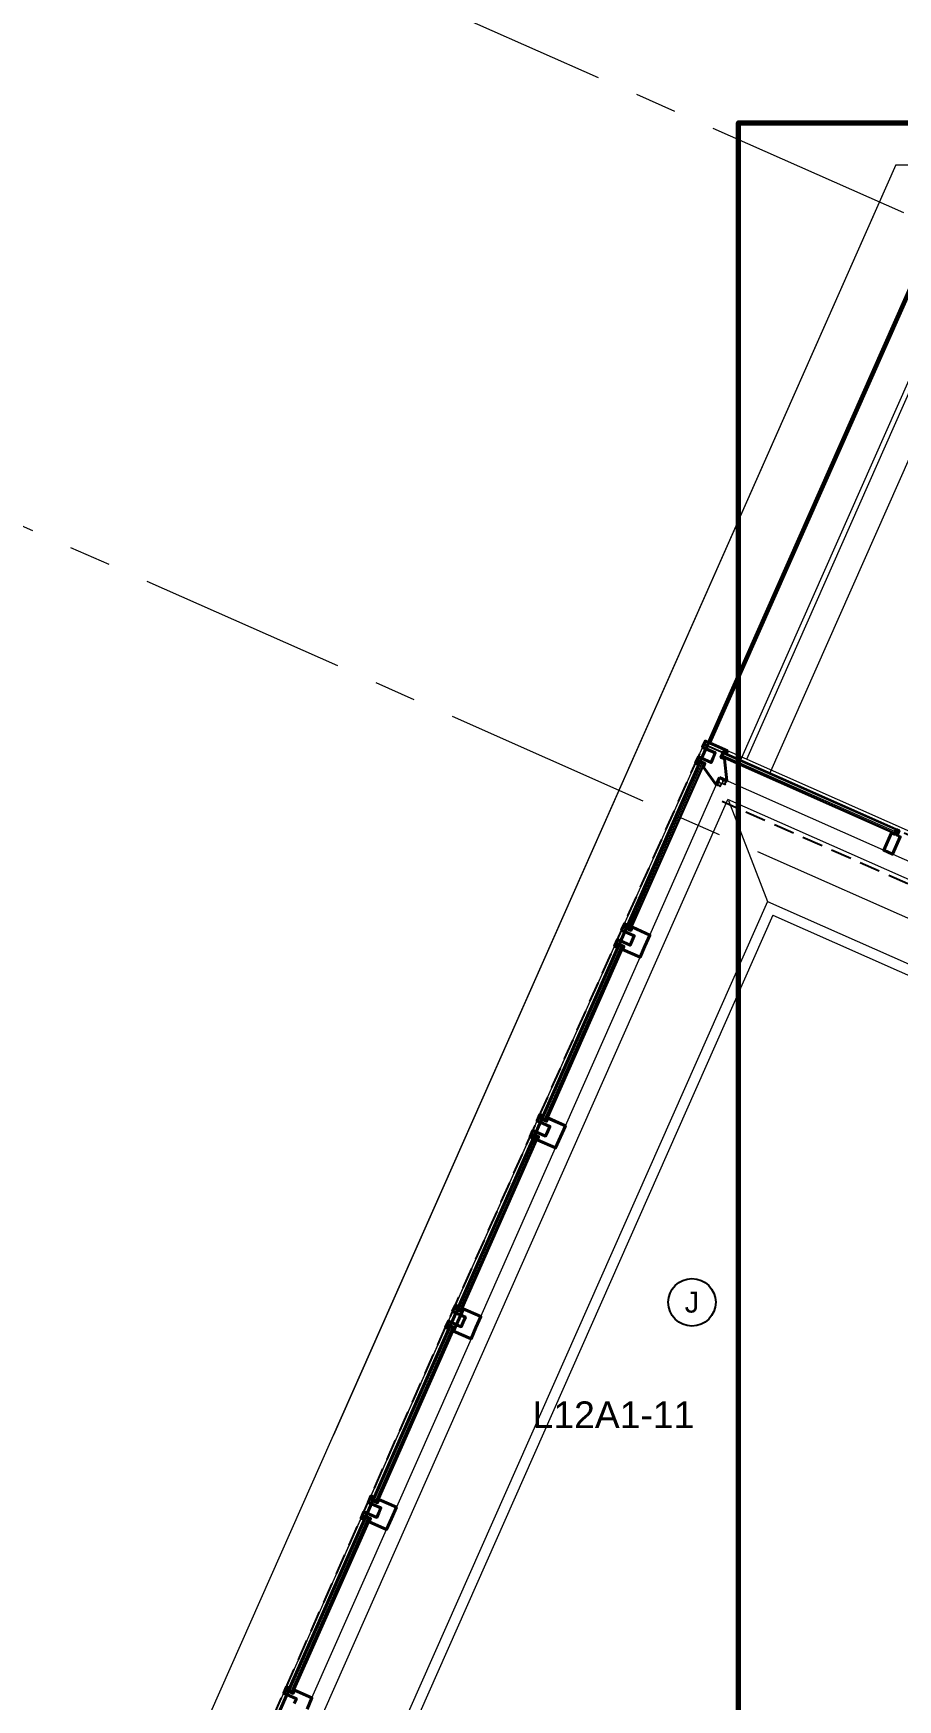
# Model space of a CAD drawing. Header units: inches. Extents: x -26575 to 27, y -11337 to 2257.
# Drawn here: x -24281.8 to -24033.3, y 1118.6 to 1597.9 of the extents above; entities that cross this region are included whole.
import ezdxf
from ezdxf.enums import TextEntityAlignment as Align

# ---------------------------------------------------------------- set-up
doc = ezdxf.new("R2010")
doc.units = ezdxf.units.IN
doc.header["$LTSCALE"] = 48
doc.header["$MEASUREMENT"] = 0
for name, pattern in [('A106$0$CENTER', [2, 1.25, -0.25, 0.25, -0.25]), ('A112$0$CENTER', [2, 1.25, -0.25, 0.25, -0.25]), ('NB - 12th floor_plan$0$HIDDEN2', [0.1875, 0.125, -0.0625])]:
    doc.linetypes.add(name, pattern=pattern)
for name, color, linetype in [('A106$0$A-CLNG-RAIL', 8, 'Continuous'), ('A106$0$A-FLOR-AWNG', 8, 'Continuous'), ('A106$0$A-FLOR-SLAB', 8, 'Continuous'), ('A106$0$A-GLAZ', 8, 'Continuous'), ('A106$0$A-GLAZ-CRNA', 8, 'Continuous'), ('A106$0$A-GLAZ-FULL', 8, 'Continuous'), ('A106$0$A-GRID-GRDP0-15', 8, 'Continuous'), ('A106$0$A-SLAB-PLENUM', 8, 'Continuous'), ('A106$0$A-TERR-BELOW', 8, 'Continuous'), ('A106$0$C-PROP', 8, 'Continuous'), ('A112$0$A-CLNG-RAIL', 8, 'Continuous'), ('A112$0$A-FLOR-AWNG', 8, 'Continuous'), ('A112$0$A-FLOR-SLAB', 8, 'Continuous'), ('A112$0$A-GLAZ', 8, 'Continuous'), ('A112$0$A-GLAZ-CRNA', 8, 'Continuous'), ('A112$0$A-GLAZ-FULL', 8, 'Continuous'), ('A112$0$A-GRID-GRDP0-15', 8, 'Continuous'), ('A112$0$C-PROP', 8, 'Continuous'), ('A612$0$A-CLNG-RAIL', 8, 'Continuous'), ('A612$0$A-CLNG-SFFT', 8, 'Continuous'), ('E-FIRE', 234, 'Continuous'), ('E-Powr-Devc @ 96', 233, 'Continuous'), ('E-TEXT', 6, 'Continuous'), ('NB - 12th floor_plan$0$STFIN1', 1, 'NB - 12th floor_plan$0$HIDDEN2'), ('NB - 12th floor_plan$0$STSLABNOTCH', 1, 'NB - 12th floor_plan$0$HIDDEN2'), ('XREF', 7, 'Continuous')]:
    doc.layers.add(name, color=color, linetype=linetype)
doc.layers.add('E-Fire-Covr', color=240, linetype='Continuous', lineweight=70, plot=False)
doc.styles.add('M08', font='arial.ttf', dxfattribs={"height": 7.68})
doc.styles.add('MAMEP ANNO', font='arial.ttf', dxfattribs={"height": 0.078125})

# ---------------------------------------------------------------- blocks, each defined once
blk = doc.blocks.new('A106$0$CW10_3')
at = {"layer": 'A106$0$A-GLAZ', "linetype": 'Continuous', "lineweight": 40}
for p, q in [((41.07, 110.04), (19, 60.21)), ((42.21, 109.54), (20.15, 59.7)), ((42.21, 109.54), (41.07, 110.04)), ((20.15, 59.7), (19, 60.21)), ((-5.29, 5.35), (16.78, 55.18)), ((-4.14, 4.84), (17.92, 54.68)), ((17.92, 54.68), (16.78, 55.18)), ((-4.14, 4.84), (-5.29, 5.35))]:
    blk.add_line(p, q, dxfattribs=at)
at = {"layer": 'A106$0$A-GLAZ', "linetype": 'Continuous', "lineweight": 0}
for p, q in [((41.3, 109.94), (19.23, 60.11)), ((41.76, 109.74), (19.69, 59.91)), ((47.17, 106.52), (25.71, 58.06)), ((-5.06, 5.25), (17.01, 55.08)), ((-4.6, 5.05), (17.46, 54.88)), ((1.42, 3.2), (22.87, 51.66))]:
    blk.add_line(p, q, dxfattribs=at)
at = {"layer": 'A106$0$A-GLAZ', "linetype": 'Continuous', "lineweight": 40, "flags": 128}
for points in [[(44.93, 111.34), (44.32, 109.97), (40.66, 111.59), (39.85, 109.76), (40.54, 109.46), (40.94, 110.37), (42.54, 109.67), (42.14, 108.75), (47.17, 106.52), (48.58, 109.73)], [(20.63, 56.48), (21.24, 57.85), (17.58, 59.47), (18.39, 61.3), (19.08, 61), (18.67, 60.08), (20.27, 59.38), (20.68, 60.29), (25.71, 58.06), (24.29, 54.86)], [(20.63, 56.48), (20.03, 55.11), (16.37, 56.73), (15.56, 54.9), (16.25, 54.6), (16.65, 55.51), (18.25, 54.8), (17.85, 53.89), (22.87, 51.66), (24.29, 54.86)], [(-3.66, 1.62), (-3.05, 2.99), (-6.71, 4.61), (-5.9, 6.44), (-5.21, 6.14), (-5.62, 5.22), (-4.02, 4.51), (-3.61, 5.43), (1.42, 3.2), (0, 0)]]:
    blk.add_lwpolyline(points, dxfattribs=at)
blk = doc.blocks.new('*U560')
at = {"layer": 'A106$0$A-GLAZ', "linetype": 'Continuous', "lineweight": 40}
for p, q in [((-13.78, -23.7), (8.29, 26.13)), ((-12.63, -24.21), (9.43, 25.63)), ((9.43, 25.63), (8.29, 26.13)), ((-12.63, -24.21), (-13.78, -23.7))]:
    blk.add_line(p, q, dxfattribs=at)
at = {"layer": 'A106$0$A-GLAZ', "linetype": 'Continuous', "lineweight": 0}
for p, q in [((-13.55, -23.8), (8.52, 26.03)), ((-13.09, -24.01), (8.98, 25.83)), ((-7.07, -25.85), (14.39, 22.61))]:
    blk.add_line(p, q, dxfattribs=at)
at = {"layer": 'A106$0$A-GLAZ', "linetype": 'Continuous', "lineweight": 40, "flags": 128}
for points in [[(12.15, 27.43), (11.54, 26.06), (7.88, 27.68), (7.07, 25.85), (7.76, 25.55), (8.16, 26.46), (9.76, 25.75), (9.36, 24.84), (14.39, 22.61), (15.8, 25.81)], [(-12.15, -27.43), (-11.54, -26.06), (-15.2, -24.44), (-14.39, -22.61), (-13.7, -22.91), (-14.11, -23.83), (-12.51, -24.54), (-12.1, -23.62), (-7.07, -25.85), (-8.49, -29.05)]]:
    blk.add_lwpolyline(points, dxfattribs=at)
blk = doc.blocks.new('*U583')
at = {"layer": 'A106$0$A-CLNG-RAIL', "linetype": 'Continuous', "lineweight": 13}
for p, q in [((-0.56, -0.4), (-0.22, 0.35)), ((-0.5, 0.48), (-0.35, 0.81)), ((-0.42, 0.44), (-0.5, 0.48)), ((-0.18, 0.33), (-0.49, -0.38)), ((-0.39, 0.6), (-0.43, 0.51)), ((-0.43, 0.51), (0.29, 0.19)), ((-0.32, 0.36), (-0.42, 0.44)), ((-0.36, 0.58), (-0.39, 0.6)), ((-0.34, 0.71), (-0.36, 0.58)), ((-0.35, 0.81), (-0.31, 0.79)), ((-0.31, 0.79), (-0.34, 0.71)), ((-0.31, 0.39), (-0.32, 0.36)), ((-0.22, 0.35), (-0.31, 0.39)), ((0.43, 0.06), (-0.18, 0.33)), ((0.29, 0.29), (0.38, 0.39)), ((0.33, 0.28), (0.29, 0.29)), ((0.29, 0.19), (0.33, 0.28)), ((0.45, 0.45), (0.36, 0.25)), ((0.36, 0.25), (0.7, 0.1)), ((0.38, 0.39), (0.41, 0.47)), ((0.41, 0.17), (0.39, 0.13)), ((0.39, 0.13), (0.44, 0.1)), ((0.41, 0.47), (0.45, 0.45)), ((0.68, 0.05), (0.41, 0.17)), ((0.44, 0.1), (0.43, 0.06)), ((0.59, -0.01), (0.61, 0.03)), ((0.61, 0.03), (0.66, 0)), ((0.66, 0), (0.68, 0.05)), ((0.83, 0.28), (0.69, -0.05)), ((0.7, 0.1), (0.79, 0.3)), ((0.79, 0.3), (0.83, 0.28)), ((0.35, -0.81), (-0.56, -0.4)), ((-0.49, -0.38), (0.02, -0.6)), ((0.02, -0.6), (0.05, -0.52)), ((0.05, -0.52), (0.15, -0.56)), ((0.08, -0.58), (0.06, -0.62)), ((0.06, -0.62), (0.33, -0.74)), ((0.13, -0.6), (0.08, -0.58)), ((0.15, -0.56), (0.13, -0.6)), ((0.3, -0.67), (0.31, -0.64)), ((0.35, -0.7), (0.3, -0.67)), ((0.31, -0.64), (0.41, -0.68)), ((0.33, -0.74), (0.35, -0.7)), ((0.41, -0.68), (0.35, -0.81)), ((0.69, -0.05), (0.59, -0.01))]:
    blk.add_line(p, q, dxfattribs=at)
at = {"layer": 'A106$0$A-CLNG-RAIL', "lineweight": 13, "flags": 128}
for points in [[(0.48, 0.1), (0.44, 0.06), (0.41, -0.01), (0.29, -0.16)], [(0.62, 0.05), (0.45, 0.13)], [(0.3, -0.69), (0.12, -0.61)], [(0.16, -0.62), (0.17, -0.56), (0.19, -0.49), (0.23, -0.3)]]:
    blk.add_lwpolyline(points, dxfattribs=at)
at = {"layer": 'A106$0$A-CLNG-RAIL', "lineweight": 13}
for points in [[(0.49, 0.1), (0.47, 0.05), (0.45, -0.01), (0.42, -0.05), (0.4, -0.07), (0.33, -0.18)], [(0.53, 0.09), (0.48, 0), (0.46, -0.07), (0.45, -0.09), (0.39, -0.21)], [(0.55, 0.08), (0.54, 0.07), (0.52, 0.03), (0.49, -0.06), (0.49, -0.11), (0.46, -0.24)], [(0.57, 0.07), (0.56, 0.03), (0.54, -0.02), (0.54, -0.1), (0.54, -0.13), (0.52, -0.27)], [(0.6, 0.05), (0.57, 0.01), (0.57, -0.04), (0.57, -0.12), (0.58, -0.15), (0.57, -0.29)], [(0.18, -0.62), (0.2, -0.57), (0.22, -0.52), (0.23, -0.47), (0.24, -0.45), (0.27, -0.32)], [(0.2, -0.65), (0.24, -0.54), (0.28, -0.49), (0.28, -0.46), (0.33, -0.34)], [(0.22, -0.66), (0.23, -0.64), (0.24, -0.6), (0.29, -0.52), (0.32, -0.48), (0.4, -0.37)], [(0.25, -0.66), (0.27, -0.63), (0.29, -0.58), (0.34, -0.53), (0.37, -0.5), (0.46, -0.4)], [(0.28, -0.68), (0.29, -0.63), (0.32, -0.59), (0.39, -0.54), (0.41, -0.52), (0.51, -0.42)]]:
    blk.add_open_spline(points, degree=3, dxfattribs=at)
blk = doc.blocks.new('*U584')
at = {"layer": 'A106$0$A-CLNG-RAIL', "linetype": 'Continuous', "lineweight": 13}
for p, q in [((-0.62, 0.07), (-0.64, 0.03)), ((-0.64, 0.03), (-0.43, -0.06)), ((-0.54, 0.04), (-0.62, 0.07)), ((-0.41, 0.02), (-0.54, 0.04)), ((-0.43, -0.01), (-0.41, 0.02)), ((-0.36, -0.24), (-0.09, 0.37)), ((-0.02, 0.67), (-0.34, -0.05)), ((-0.28, 0.83), (-0.3, 0.79)), ((-0.3, 0.79), (-0.22, 0.76)), ((0.05, 0.69), (-0.28, 0.83)), ((-0.22, 0.76), (-0.12, 0.67)), ((-0.12, 0.67), (-0.11, 0.7)), ((-0.11, 0.7), (-0.02, 0.67)), ((-0.09, 0.37), (0.62, 0.05)), ((-0.07, 0.41), (-0.03, 0.5)), ((0.68, 0.08), (-0.07, 0.41)), ((-0.03, 0.5), (0, 0.48)), ((0, 0.48), (0.02, 0.61)), ((0.02, 0.61), (0.05, 0.69)), ((0.28, -0.83), (0.68, 0.08)), ((0.62, 0.05), (0.39, -0.46)), ((-0.79, -0.31), (-0.81, -0.35)), ((-0.81, -0.35), (-0.48, -0.5)), ((-0.59, -0.4), (-0.79, -0.31)), ((-0.43, -0.06), (-0.59, -0.4)), ((-0.54, -0.42), (-0.42, -0.15)), ((-0.49, -0.44), (-0.54, -0.42)), ((-0.47, -0.39), (-0.49, -0.44)), ((-0.48, -0.5), (-0.43, -0.4)), ((-0.43, -0.4), (-0.47, -0.39)), ((-0.34, -0.05), (-0.43, -0.01)), ((-0.42, -0.15), (-0.37, -0.17)), ((-0.37, -0.17), (-0.4, -0.22)), ((-0.4, -0.22), (-0.36, -0.24)), ((0.19, -0.68), (0.15, -0.78)), ((0.15, -0.78), (0.28, -0.83)), ((0.23, -0.7), (0.19, -0.68)), ((0.21, -0.75), (0.23, -0.7)), ((0.25, -0.77), (0.21, -0.75)), ((0.37, -0.5), (0.25, -0.77)), ((0.31, -0.42), (0.27, -0.52)), ((0.27, -0.52), (0.3, -0.53)), ((0.3, -0.53), (0.33, -0.48)), ((0.39, -0.46), (0.31, -0.42)), ((0.33, -0.48), (0.37, -0.5))]:
    blk.add_line(p, q, dxfattribs=at)
at = {"layer": 'A106$0$A-CLNG-RAIL', "lineweight": 13, "flags": 128}
for points in [[(-0.5, -0.38), (-0.42, -0.21)], [(-0.42, -0.25), (-0.37, -0.26), (-0.3, -0.28), (-0.1, -0.32)], [(0.3, -0.56), (0.25, -0.53), (0.19, -0.49), (0.03, -0.38)], [(0.25, -0.71), (0.32, -0.54)]]:
    blk.add_lwpolyline(points, dxfattribs=at)
at = {"layer": 'A106$0$A-CLNG-RAIL', "lineweight": 13}
for points in [[(-0.48, -0.36), (-0.43, -0.37), (-0.4, -0.41), (-0.34, -0.47), (-0.33, -0.5), (-0.23, -0.6)], [(-0.47, -0.34), (-0.44, -0.35), (-0.39, -0.37), (-0.33, -0.43), (-0.31, -0.46), (-0.21, -0.55)], [(-0.46, -0.29), (-0.35, -0.32), (-0.29, -0.36), (-0.27, -0.37), (-0.15, -0.42)], [(-0.46, -0.31), (-0.45, -0.31), (-0.4, -0.33), (-0.33, -0.37), (-0.29, -0.41), (-0.18, -0.48)], [(-0.43, -0.26), (-0.38, -0.28), (-0.32, -0.31), (-0.28, -0.32), (-0.25, -0.32), (-0.12, -0.35)], [(0.25, -0.69), (0.21, -0.66), (0.16, -0.65), (0.08, -0.66), (0.05, -0.66), (-0.09, -0.66)], [(0.26, -0.66), (0.23, -0.64), (0.18, -0.62), (0.1, -0.62), (0.07, -0.62), (-0.07, -0.61)], [(0.28, -0.64), (0.26, -0.63), (0.23, -0.6), (0.14, -0.58), (0.09, -0.58), (-0.04, -0.54)], [(0.29, -0.62), (0.19, -0.56), (0.13, -0.55), (0.11, -0.53), (-0.01, -0.48)], [(0.29, -0.58), (0.24, -0.56), (0.18, -0.53), (0.14, -0.5), (0.12, -0.49), (0.01, -0.41)]]:
    blk.add_open_spline(points, degree=3, dxfattribs=at)
blk = doc.blocks.new('*U582')
at = {"layer": 'A106$0$A-CLNG-RAIL', "linetype": 'Continuous', "lineweight": 13}
for points in [[(2.11, -5.35), (1.66, -6.35), (1.62, -6.33), (2.06, -5.33)], [(2.09, -5.4), (3.05, -5.82), (3.07, -5.78), (2.11, -5.35)]]:
    blk.add_3dface(points, dxfattribs=at)
at = {"layer": 'A106$0$A-GLAZ', "linetype": 'Continuous', "lineweight": 30}
for p in [(-3.1, 0.17), (-3.32, 0.27)]:
    blk.add_line(p, (-4.24, 0.67), dxfattribs=at)
at = {"layer": 'A106$0$A-GLAZ', "linetype": 'Continuous', "lineweight": 40}
for p in [(0.52, -5.86), (3.56, -4.69)]:
    blk.add_line(p, (1.45, -3.76), dxfattribs=at)
at = {"layer": 'A106$0$A-GLAZ', "linetype": 'Continuous', "lineweight": 40, "flags": 128}
for points in [[(-0.38, 1.97), (0.23, 3.34), (-3.44, 4.96), (-2.63, 6.79), (-1.94, 6.49), (-0.57, 5.88), (3.78, 3.96)], [(0.24, 3.34), (-3.44, 4.96)], [(-0.38, 1.97), (-0.99, 0.6), (-4.65, 2.22), (-5.46, 0.39), (-4.77, 0.09), (-4.37, 1), (-2.77, 0.29), (-3.21, -0.71), (0.52, -5.86)], [(3.78, 3.96), (3.47, 3.27), (2.56, 3.68), (1.85, 2.08), (2.85, 1.63), (3.56, -4.69)]]:
    blk.add_lwpolyline(points, dxfattribs=at)
at = {"layer": 'A106$0$A-GLAZ', "linetype": 'Continuous', "lineweight": 0}
for p in [(-2.63, 6.79), (-1.71, 6.39), (-1.71, 6.39)]:
    blk.add_point(p, dxfattribs=at)
at = {"layer": 'A106$0$A-GLAZ-FULL', "linetype": 'Continuous', "lineweight": 30}
blk.add_line((2.18, 2.2), (2.69, 3.35), dxfattribs=at)
at = {"layer": 'A106$0$A-CLNG-RAIL', "lineweight": 13}
for name, p in [('*U584', (1.34, -5.5)), ('*U583', (2.72, -4.97))]:
    blk.add_blockref(name, p, dxfattribs=at)
blk = doc.blocks.new('A106')
at = {"layer": 'A106$0$A-FLOR-AWNG', "lineweight": 0}
for p, q in [((-24033.74, 1560.09), (-24684.58, 90.18)), ((-24033.74, 1560.09), (-24195.53, 1194.69)), ((-24033.74, 1560.09), (-21043.12, 1560.09)), ((-24033.74, 1560.09), (-23668.5, 1560.09)), ((-24022.02, 1542.09), (-24087.63, 1393.93)), ((-24021.62, 1541.47), (-24087.06, 1393.67)), ((-24009.25, 1522.47), (-24070.25, 1384.7))]:
    blk.add_line(p, q, dxfattribs=at)
at = {"layer": 'A106$0$A-FLOR-SLAB', "lineweight": 0}
blk.add_line((-24582.66, 246.89), (-24082.05, 1377.51), dxfattribs=at)
at = {"layer": 'A106$0$A-FLOR-SLAB', "lineweight": 0, "flags": 128}
blk.add_lwpolyline([(-23869.27, 1530.35), (-23869.27, 1357.19), (-23920.88, 1306.15), (-24082.05, 1377.51)], dxfattribs=at)
at = {"layer": 'A106$0$A-GLAZ', "lineweight": 0}
for p, q in [((-24599.48, 240.39), (-24088.55, 1394.33)), ((-24193.56, 1157.15), (-24088.55, 1394.33)), ((-24110.98, 1340.57), (-24089.93, 1388.11)), ((-24110.53, 1340.36), (-24089.47, 1387.91)), ((-24104.51, 1338.52), (-24084.47, 1383.78)), ((-24159.57, 1230.84), (-24137.5, 1280.67)), ((-24159.11, 1230.64), (-24137.04, 1280.47)), ((-24153.09, 1228.79), (-24131.63, 1277.26))]:
    blk.add_line(p, q, dxfattribs=at)
at = {"layer": 'A106$0$A-GLAZ', "lineweight": 30}
for p, q in [((-24111.21, 1340.67), (-24090.16, 1388.21)), ((-24110.07, 1340.16), (-24089.02, 1387.71))]:
    blk.add_line(p, q, dxfattribs=at)
at = {"layer": 'A106$0$A-GLAZ', "lineweight": 40}
for p, q in [((-24110.07, 1340.16), (-24111.21, 1340.67)), ((-24159.8, 1230.94), (-24137.73, 1280.78)), ((-24158.88, 1230.54), (-24136.82, 1280.37)), ((-24136.82, 1280.37), (-24137.73, 1280.78)), ((-24160.95, 1224.62), (-24158.12, 1231.02)), ((-24158.88, 1230.54), (-24159.8, 1230.94))]:
    blk.add_line(p, q, dxfattribs=at)
at = {"layer": 'A106$0$A-GLAZ', "lineweight": 0, "flags": 128}
blk.add_lwpolyline([(-24088.55, 1394.33), (-23923.66, 1321.33), (-23882.02, 1362.51), (-23882.03, 1543.1)], dxfattribs=at)
at = {"layer": 'A106$0$A-GLAZ', "lineweight": 40, "flags": 128}
for points in [[(-24109.58, 1336.94), (-24108.98, 1338.31), (-24112.63, 1339.93), (-24111.82, 1341.76), (-24111.14, 1341.45), (-24111.54, 1340.54), (-24109.94, 1339.83), (-24109.54, 1340.75), (-24104.51, 1338.52), (-24105.92, 1335.32)], [(-24133.87, 1282.08), (-24134.48, 1280.7), (-24138.14, 1282.32), (-24138.95, 1280.49), (-24138.26, 1280.19), (-24137.86, 1281.11), (-24136.49, 1280.5), (-24136.89, 1279.58), (-24131.63, 1277.26), (-24130.22, 1280.46)], [(-24158.17, 1227.21), (-24157.56, 1228.58), (-24161.22, 1230.2), (-24160.41, 1232.03), (-24159.72, 1231.73), (-24160.13, 1230.81), (-24158.75, 1230.21), (-24158.35, 1231.12), (-24153.09, 1228.79), (-24154.51, 1225.59)]]:
    blk.add_lwpolyline(points, dxfattribs=at)
at = {"layer": 'A106$0$A-GLAZ', "lineweight": 0}
blk.add_point((-24088.03, 1393.01), dxfattribs=at)
at = {"layer": 'A106$0$A-GLAZ-CRNA', "lineweight": 0}
for p, q in [((-24034.05, 1368.29), (-24083.54, 1390.2)), ((-24033.84, 1368.75), (-24083.34, 1390.66)), ((-23921.92, 1311.81), (-24084.47, 1383.78))]:
    blk.add_line(p, q, dxfattribs=at)
at = {"layer": 'A106$0$A-GLAZ-CRNA', "lineweight": 30}
for p, q in [((-24033.74, 1368.98), (-24083.24, 1390.89)), ((-24034.25, 1367.83), (-24083.74, 1389.75)), ((-24034.25, 1367.83), (-24033.74, 1368.98))]:
    blk.add_line(p, q, dxfattribs=at)
at = {"layer": 'A106$0$A-GLAZ-CRNA', "lineweight": 40, "flags": 128}
for points in [[(-24033.41, 1368.18), (-24033.64, 1368.28), (-24033.4, 1368.82), (-24033.51, 1368.87), (-24034.12, 1367.5), (-24035.04, 1367.91), (-24037.26, 1362.88), (-24036.01, 1362.32)], [(-24033.41, 1368.18), (-24033.18, 1368.08), (-24032.94, 1368.62), (-24032.83, 1368.57), (-24033.44, 1367.2), (-24032.52, 1366.79), (-24034.75, 1361.77), (-24036.01, 1362.32)]]:
    blk.add_lwpolyline(points, dxfattribs=at)
at = {"layer": 'A106$0$A-GLAZ-CRNA', "lineweight": 30, "extrusion": (0, 0, -1)}
blk.add_arc((24033.58, 1369.04), 0.177, 248.8826, 338.8826, dxfattribs=at)
at = {"layer": 'A106$0$A-GRID-GRDP0-15', "linetype": 'A106$0$CENTER', "lineweight": 0}
for p, q in [((-24700.91, 1842.69), (-24022.02, 1542.09)), ((-24775.83, 1673.49, 0), (-23943.33, 1304.88, 0))]:
    blk.add_line(p, q, dxfattribs=at)
at = {"layer": 'A106$0$A-SLAB-PLENUM', "lineweight": 13}
blk.add_line((-24078.43, 1388.76), (-24015.19, 1531.59), dxfattribs=at)
at = {"layer": 'A106$0$A-TERR-BELOW', "lineweight": 13, "flags": 128}
blk.add_lwpolyline([(-24076.66, 1389.07), (-24014.21, 1530.09), (-23882.03, 1530.1)], dxfattribs=at)
at = {"layer": 'A106$0$C-PROP', "lineweight": 40, "flags": 128}
for points in [[(-25004.54, -676.9), (-24022.02, 1542.09), (-21061.02, 1542.09), (-21061.02, -676.9)], [(-24808.14, -233.33), (-24022.02, 1542.09), (-21061.02, 1542.09), (-21061.02, -229.32)]]:
    blk.add_lwpolyline(points, dxfattribs=at)
at = {"layer": 'A106$0$A-GLAZ', "lineweight": 0}
blk.add_blockref('*U582', (-24085.92, 1387.54), dxfattribs=at)
at = {"layer": 'A106$0$A-GLAZ', "lineweight": 40}
for name, p in [('*U560', (-24121.73, 1309.51)), ('A106$0$CW10_3', (-24203.09, 1115.87))]:
    blk.add_blockref(name, p, dxfattribs=at)
blk = doc.blocks.new('A112')
at = {"layer": 'A112$0$A-CLNG-RAIL', "lineweight": 13}
for p, q in [((-24085.37, 1381.73), (-24085.39, 1381.69)), ((-24085.39, 1381.69), (-24085.06, 1381.54)), ((-24085.17, 1381.64), (-24085.37, 1381.73)), ((-24085.2, 1382.12), (-24085.22, 1382.07)), ((-24085.22, 1382.07), (-24085.02, 1381.98)), ((-24085.13, 1382.08), (-24085.2, 1382.12)), ((-24085.02, 1381.98), (-24085.17, 1381.64)), ((-24085, 1382.06), (-24085.13, 1382.08)), ((-24085.12, 1381.62), (-24085, 1381.9)), ((-24085.08, 1381.6), (-24085.12, 1381.62)), ((-24085.05, 1381.66), (-24085.08, 1381.6)), ((-24085.06, 1381.54), (-24085.02, 1381.64)), ((-24085.02, 1381.64), (-24085.05, 1381.66)), ((-24085.01, 1382.03), (-24085, 1382.06)), ((-24084.93, 1381.99), (-24085.01, 1382.03)), ((-24085, 1381.9), (-24084.96, 1381.88)), ((-24084.96, 1381.88), (-24084.98, 1381.82)), ((-24084.98, 1381.82), (-24084.95, 1381.81)), ((-24084.95, 1381.81), (-24084.68, 1382.41)), ((-24084.61, 1382.71), (-24084.93, 1381.99)), ((-24084.87, 1382.88), (-24084.89, 1382.83)), ((-24084.89, 1382.83), (-24084.81, 1382.8)), ((-24084.53, 1382.73), (-24084.87, 1382.88)), ((-24084.81, 1382.8), (-24084.71, 1382.72)), ((-24084.71, 1382.72), (-24084.7, 1382.75)), ((-24084.7, 1382.75), (-24084.61, 1382.71)), ((-24084.68, 1382.41), (-24083.97, 1382.1)), ((-24084.66, 1382.46), (-24084.62, 1382.54)), ((-24083.9, 1382.12), (-24084.66, 1382.46)), ((-24084.62, 1382.54), (-24084.59, 1382.53)), ((-24084.59, 1382.53), (-24084.57, 1382.66)), ((-24084.57, 1382.66), (-24084.53, 1382.73)), ((-24084.39, 1381.36), (-24084.43, 1381.27)), ((-24084.43, 1381.27), (-24084.31, 1381.21)), ((-24084.35, 1381.35), (-24084.39, 1381.36)), ((-24084.38, 1381.29), (-24084.35, 1381.35)), ((-24084.33, 1381.27), (-24084.38, 1381.29)), ((-24084.21, 1381.55), (-24084.33, 1381.27)), ((-24084.28, 1381.62), (-24084.32, 1381.53)), ((-24084.32, 1381.53), (-24084.28, 1381.51)), ((-24084.31, 1381.21), (-24083.9, 1382.12)), ((-24084.19, 1381.59), (-24084.28, 1381.62)), ((-24084.28, 1381.51), (-24084.26, 1381.57)), ((-24084.26, 1381.57), (-24084.21, 1381.55)), ((-24083.97, 1382.1), (-24084.19, 1381.59)), ((-24083.76, 1382.17), (-24083.42, 1382.92)), ((-24082.85, 1381.76), (-24083.76, 1382.17)), ((-24083.7, 1383.05), (-24083.55, 1383.38)), ((-24083.62, 1383.01), (-24083.7, 1383.05)), ((-24083.38, 1382.9), (-24083.69, 1382.19)), ((-24083.69, 1382.19), (-24083.18, 1381.97)), ((-24083.59, 1383.17), (-24083.63, 1383.08)), ((-24083.63, 1383.08), (-24082.91, 1382.76)), ((-24083.52, 1382.93), (-24083.62, 1383.01)), ((-24083.56, 1383.15), (-24083.59, 1383.17)), ((-24083.54, 1383.28), (-24083.56, 1383.15)), ((-24083.55, 1383.38), (-24083.51, 1383.36)), ((-24083.51, 1383.36), (-24083.54, 1383.28)), ((-24083.51, 1382.96), (-24083.52, 1382.93)), ((-24083.42, 1382.92), (-24083.51, 1382.96)), ((-24082.77, 1382.63), (-24083.38, 1382.9)), ((-24083.18, 1381.97), (-24083.15, 1382.05)), ((-24083.15, 1382.05), (-24083.05, 1382.01)), ((-24083.12, 1381.99), (-24083.14, 1381.95)), ((-24083.14, 1381.95), (-24082.87, 1381.83)), ((-24083.07, 1381.97), (-24083.12, 1381.99)), ((-24083.05, 1382.01), (-24083.07, 1381.97)), ((-24082.91, 1382.86), (-24082.82, 1382.96)), ((-24082.87, 1382.85), (-24082.91, 1382.86)), ((-24082.91, 1382.76), (-24082.87, 1382.85)), ((-24082.9, 1381.9), (-24082.89, 1381.93)), ((-24082.85, 1381.87), (-24082.9, 1381.9)), ((-24082.89, 1381.93), (-24082.79, 1381.89)), ((-24082.87, 1381.83), (-24082.85, 1381.87)), ((-24082.79, 1381.89), (-24082.85, 1381.76)), ((-24082.75, 1383.02), (-24082.84, 1382.82)), ((-24082.84, 1382.82), (-24082.5, 1382.67)), ((-24082.82, 1382.96), (-24082.79, 1383.04)), ((-24082.79, 1382.74), (-24082.81, 1382.7)), ((-24082.81, 1382.7), (-24082.76, 1382.67)), ((-24082.79, 1383.04), (-24082.75, 1383.02)), ((-24082.52, 1382.62), (-24082.79, 1382.74)), ((-24082.76, 1382.67), (-24082.77, 1382.63)), ((-24082.61, 1382.56), (-24082.59, 1382.6)), ((-24082.51, 1382.52), (-24082.61, 1382.56)), ((-24082.59, 1382.6), (-24082.54, 1382.57)), ((-24082.54, 1382.57), (-24082.52, 1382.62)), ((-24082.37, 1382.85), (-24082.51, 1382.52)), ((-24082.5, 1382.67), (-24082.41, 1382.87)), ((-24082.41, 1382.87), (-24082.37, 1382.85))]:
    blk.add_line(p, q, dxfattribs=at)
at = {"layer": 'A112$0$A-CLNG-RAIL', "lineweight": 13, "flags": 128}
for points in [[(-24085.08, 1381.66), (-24085.01, 1381.83)], [(-24085.01, 1381.8), (-24084.95, 1381.79), (-24084.88, 1381.77), (-24084.69, 1381.73)], [(-24084.29, 1381.48), (-24084.33, 1381.52), (-24084.4, 1381.55), (-24084.55, 1381.67)], [(-24084.34, 1381.34), (-24084.26, 1381.51)], [(-24082.9, 1381.88), (-24083.08, 1381.96)], [(-24083.04, 1381.95), (-24083.03, 1382.01), (-24083.01, 1382.08), (-24082.97, 1382.27)], [(-24082.72, 1382.67), (-24082.76, 1382.63), (-24082.79, 1382.56), (-24082.91, 1382.41)], [(-24082.58, 1382.62), (-24082.75, 1382.7)]]:
    blk.add_lwpolyline(points, dxfattribs=at)
at = {"layer": 'A112$0$A-CLNG-RAIL', "lineweight": 13}
for points in [[(-24085.07, 1381.68), (-24085.02, 1381.67), (-24084.98, 1381.64), (-24084.93, 1381.57), (-24084.91, 1381.55), (-24084.82, 1381.45)], [(-24085.05, 1381.74), (-24085.03, 1381.73), (-24084.99, 1381.72), (-24084.91, 1381.67), (-24084.87, 1381.64), (-24084.76, 1381.56)], [(-24085.05, 1381.71), (-24085.02, 1381.69), (-24084.97, 1381.67), (-24084.92, 1381.61), (-24084.9, 1381.59), (-24084.79, 1381.49)], [(-24085.04, 1381.76), (-24084.94, 1381.72), (-24084.88, 1381.68), (-24084.86, 1381.68), (-24084.74, 1381.63)], [(-24085.01, 1381.78), (-24084.96, 1381.76), (-24084.91, 1381.74), (-24084.86, 1381.73), (-24084.84, 1381.72), (-24084.71, 1381.69)], [(-24084.34, 1381.36), (-24084.38, 1381.39), (-24084.43, 1381.39), (-24084.51, 1381.39), (-24084.54, 1381.38), (-24084.68, 1381.39)], [(-24084.32, 1381.39), (-24084.36, 1381.4), (-24084.41, 1381.42), (-24084.49, 1381.42), (-24084.52, 1381.42), (-24084.66, 1381.43)], [(-24084.31, 1381.41), (-24084.32, 1381.42), (-24084.36, 1381.44), (-24084.45, 1381.47), (-24084.5, 1381.47), (-24084.63, 1381.5)], [(-24084.3, 1381.43), (-24084.39, 1381.48), (-24084.46, 1381.5), (-24084.48, 1381.51), (-24084.6, 1381.57)], [(-24084.3, 1381.47), (-24084.35, 1381.49), (-24084.4, 1381.51), (-24084.44, 1381.54), (-24084.46, 1381.56), (-24084.57, 1381.63)], [(-24083.02, 1381.95), (-24083, 1382), (-24082.98, 1382.05), (-24082.97, 1382.1), (-24082.96, 1382.12), (-24082.93, 1382.25)], [(-24083, 1381.92), (-24082.96, 1382.03), (-24082.93, 1382.08), (-24082.92, 1382.11), (-24082.87, 1382.23)], [(-24082.98, 1381.91), (-24082.97, 1381.93), (-24082.96, 1381.97), (-24082.91, 1382.05), (-24082.88, 1382.09), (-24082.8, 1382.2)], [(-24082.95, 1381.91), (-24082.93, 1381.94), (-24082.91, 1381.99), (-24082.86, 1382.04), (-24082.83, 1382.07), (-24082.74, 1382.17)], [(-24082.92, 1381.89), (-24082.91, 1381.94), (-24082.88, 1381.98), (-24082.81, 1382.03), (-24082.79, 1382.05), (-24082.69, 1382.15)], [(-24082.71, 1382.67), (-24082.73, 1382.62), (-24082.75, 1382.56), (-24082.78, 1382.52), (-24082.8, 1382.5), (-24082.87, 1382.39)], [(-24082.67, 1382.66), (-24082.72, 1382.57), (-24082.74, 1382.5), (-24082.75, 1382.48), (-24082.81, 1382.36)], [(-24082.65, 1382.65), (-24082.66, 1382.64), (-24082.68, 1382.6), (-24082.71, 1382.51), (-24082.71, 1382.46), (-24082.74, 1382.33)], [(-24082.63, 1382.64), (-24082.64, 1382.6), (-24082.66, 1382.55), (-24082.67, 1382.47), (-24082.66, 1382.44), (-24082.68, 1382.3)], [(-24082.6, 1382.62), (-24082.63, 1382.58), (-24082.63, 1382.53), (-24082.63, 1382.45), (-24082.62, 1382.42), (-24082.63, 1382.28)]]:
    blk.add_open_spline(points, degree=3, dxfattribs=at)
for points in [[(-24083.82, 1382.19), (-24084.26, 1381.19), (-24084.31, 1381.21), (-24083.86, 1382.21)], [(-24083.84, 1382.15), (-24082.87, 1381.72), (-24082.85, 1381.76), (-24083.82, 1382.19)]]:
    blk.add_3dface(points, dxfattribs=at)
at = {"layer": 'A112$0$A-FLOR-AWNG', "lineweight": 0}
for p, q in [((-24033.74, 1560.09), (-24684.58, 90.18)), ((-24033.74, 1560.09), (-24195.53, 1194.69)), ((-24033.74, 1560.09), (-21043.12, 1560.09)), ((-24033.74, 1560.09), (-23668.5, 1560.09)), ((-24022.02, 1542.09), (-24087.63, 1393.93)), ((-24021.62, 1541.47), (-24087.06, 1393.67)), ((-24009.25, 1522.47), (-24070.25, 1384.7))]:
    blk.add_line(p, q, dxfattribs=at)
at = {"layer": 'A112$0$A-FLOR-SLAB', "lineweight": 0}
blk.add_line((-24582.66, 246.89), (-24082.05, 1377.51), dxfattribs=at)
at = {"layer": 'A112$0$A-FLOR-SLAB', "lineweight": 0, "flags": 128}
blk.add_lwpolyline([(-23869.27, 1530.35), (-23869.27, 1357.19), (-23920.88, 1306.15), (-24082.05, 1377.51)], dxfattribs=at)
at = {"layer": 'A112$0$A-GLAZ', "lineweight": 0}
for p, q in [((-24599.48, 240.39), (-24088.55, 1394.33)), ((-24193.56, 1157.15), (-24088.55, 1394.33)), ((-24110.98, 1340.57), (-24089.93, 1388.11)), ((-24110.53, 1340.36), (-24089.47, 1387.91)), ((-24104.51, 1338.52), (-24084.47, 1383.78)), ((-24135.28, 1285.7), (-24113.21, 1335.54)), ((-24134.82, 1285.5), (-24112.75, 1335.33)), ((-24128.8, 1283.66), (-24107.34, 1332.12)), ((-24159.57, 1230.84), (-24137.5, 1280.67)), ((-24159.11, 1230.64), (-24137.04, 1280.47)), ((-24153.09, 1228.79), (-24131.63, 1277.26)), ((-24161.79, 1225.81), (-24183.86, 1175.98)), ((-24161.34, 1225.61), (-24183.4, 1175.78)), ((-24155.93, 1222.39), (-24177.38, 1173.93)), ((-24208.15, 1121.12), (-24186.09, 1170.95)), ((-24207.69, 1120.91), (-24185.63, 1170.75)), ((-24201.67, 1119.07), (-24180.22, 1167.53))]:
    blk.add_line(p, q, dxfattribs=at)
at = {"layer": 'A112$0$A-GLAZ', "lineweight": 30}
for p, q in [((-24111.21, 1340.67), (-24090.16, 1388.21)), ((-24110.07, 1340.16), (-24089.02, 1387.71)), ((-24089.02, 1387.71), (-24090.16, 1388.21)), ((-24089.25, 1387.81), (-24090.16, 1388.21))]:
    blk.add_line(p, q, dxfattribs=at)
at = {"layer": 'A112$0$A-GLAZ', "lineweight": 40}
for p, q in [((-24085.4, 1381.68), (-24084.47, 1383.78)), ((-24082.37, 1382.85), (-24084.47, 1383.78)), ((-24110.07, 1340.16), (-24111.21, 1340.67)), ((-24135.5, 1285.8), (-24113.44, 1335.64)), ((-24134.36, 1285.3), (-24112.3, 1335.13)), ((-24112.3, 1335.13), (-24113.44, 1335.64)), ((-24134.36, 1285.3), (-24135.5, 1285.8)), ((-24159.8, 1230.94), (-24137.73, 1280.78)), ((-24158.88, 1230.54), (-24136.82, 1280.37)), ((-24136.82, 1280.37), (-24137.73, 1280.78)), ((-24160.95, 1224.62), (-24158.12, 1231.02)), ((-24158.88, 1230.54), (-24159.8, 1230.94)), ((-24162.02, 1225.91), (-24184.09, 1176.08)), ((-24160.88, 1225.41), (-24182.94, 1175.57)), ((-24160.88, 1225.41), (-24162.02, 1225.91)), ((-24182.94, 1175.57), (-24184.09, 1176.08)), ((-24208.38, 1121.22), (-24186.31, 1171.05)), ((-24207.24, 1120.71), (-24185.17, 1170.54)), ((-24185.17, 1170.54), (-24186.31, 1171.05)), ((-24207.24, 1120.71), (-24208.38, 1121.22))]:
    blk.add_line(p, q, dxfattribs=at)
at = {"layer": 'A112$0$A-GLAZ', "lineweight": 0, "flags": 128}
blk.add_lwpolyline([(-24088.55, 1394.33), (-23923.66, 1321.33), (-23882.02, 1362.51), (-23882.03, 1543.1)], dxfattribs=at)
at = {"layer": 'A112$0$A-GLAZ', "lineweight": 40, "flags": 128}
for points in [[(-24086.3, 1389.51), (-24085.69, 1390.88), (-24089.36, 1392.51), (-24088.55, 1394.33), (-24087.86, 1394.03), (-24086.49, 1393.42), (-24082.14, 1391.5)], [(-24085.69, 1390.88), (-24089.36, 1392.51)], [(-24082.14, 1391.5), (-24082.45, 1390.82), (-24083.36, 1391.22), (-24084.07, 1389.62), (-24083.07, 1389.18), (-24082.37, 1382.85)], [(-24086.3, 1389.51), (-24086.91, 1388.14), (-24090.57, 1389.76), (-24091.38, 1387.93), (-24090.69, 1387.63), (-24090.29, 1388.54), (-24088.69, 1387.84), (-24089.13, 1386.83), (-24085.4, 1381.68)], [(-24109.58, 1336.94), (-24108.98, 1338.31), (-24112.63, 1339.93), (-24111.82, 1341.76), (-24111.14, 1341.45), (-24111.54, 1340.54), (-24109.94, 1339.83), (-24109.54, 1340.75), (-24104.51, 1338.52), (-24105.92, 1335.32)], [(-24109.58, 1336.94), (-24110.19, 1335.57), (-24113.85, 1337.19), (-24114.66, 1335.36), (-24113.97, 1335.05), (-24113.57, 1335.97), (-24111.97, 1335.26), (-24112.37, 1334.35), (-24107.34, 1332.12), (-24105.92, 1335.32)], [(-24133.87, 1282.08), (-24133.27, 1283.45), (-24136.92, 1285.07), (-24136.11, 1286.9), (-24135.43, 1286.59), (-24135.83, 1285.68), (-24134.23, 1284.97), (-24133.83, 1285.88), (-24128.8, 1283.66), (-24130.22, 1280.46)], [(-24133.87, 1282.08), (-24134.48, 1280.7), (-24138.14, 1282.32), (-24138.95, 1280.49), (-24138.26, 1280.19), (-24137.86, 1281.11), (-24136.49, 1280.5), (-24136.89, 1279.58), (-24131.63, 1277.26), (-24130.22, 1280.46)], [(-24158.17, 1227.21), (-24157.56, 1228.58), (-24161.22, 1230.2), (-24160.41, 1232.03), (-24159.72, 1231.73), (-24160.13, 1230.81), (-24158.75, 1230.21), (-24158.35, 1231.12), (-24153.09, 1228.79), (-24154.51, 1225.59)], [(-24158.17, 1227.21), (-24158.77, 1225.84), (-24162.43, 1227.46), (-24163.24, 1225.63), (-24162.55, 1225.33), (-24162.15, 1226.24), (-24160.55, 1225.53), (-24160.95, 1224.62), (-24155.93, 1222.39), (-24154.51, 1225.59)], [(-24182.46, 1172.35), (-24181.85, 1173.72), (-24185.51, 1175.34), (-24184.7, 1177.17), (-24184.01, 1176.87), (-24184.42, 1175.95), (-24182.82, 1175.24), (-24182.41, 1176.16), (-24177.38, 1173.93), (-24178.8, 1170.73)], [(-24182.46, 1172.35), (-24183.06, 1170.98), (-24186.72, 1172.6), (-24187.53, 1170.77), (-24186.85, 1170.47), (-24186.44, 1171.38), (-24184.84, 1170.67), (-24185.25, 1169.76), (-24180.22, 1167.53), (-24178.8, 1170.73)], [(-24206.75, 1117.49), (-24206.14, 1118.86), (-24209.8, 1120.48), (-24208.99, 1122.31), (-24208.3, 1122), (-24208.71, 1121.09), (-24207.11, 1120.38), (-24206.7, 1121.3), (-24201.67, 1119.07), (-24203.09, 1115.87)]]:
    blk.add_lwpolyline(points, dxfattribs=at)
at = {"layer": 'A112$0$A-GLAZ', "lineweight": 0}
for p in [(-24088.55, 1394.34), (-24088.03, 1393.01), (-24087.63, 1393.93), (-24087.63, 1393.93)]:
    blk.add_point(p, dxfattribs=at)
at = {"layer": 'A112$0$A-GLAZ-CRNA', "lineweight": 0}
for p, q in [((-24034.05, 1368.29), (-24083.54, 1390.2)), ((-24033.84, 1368.75), (-24083.34, 1390.66)), ((-23921.92, 1311.81), (-24084.47, 1383.78))]:
    blk.add_line(p, q, dxfattribs=at)
at = {"layer": 'A112$0$A-GLAZ-CRNA', "lineweight": 30}
for p, q in [((-24033.74, 1368.98), (-24083.24, 1390.89)), ((-24034.25, 1367.83), (-24083.74, 1389.75)), ((-24034.25, 1367.83), (-24033.74, 1368.98))]:
    blk.add_line(p, q, dxfattribs=at)
at = {"layer": 'A112$0$A-GLAZ-CRNA', "lineweight": 40, "flags": 128}
for points in [[(-24033.41, 1368.18), (-24033.64, 1368.28), (-24033.4, 1368.82), (-24033.51, 1368.87), (-24034.12, 1367.5), (-24035.04, 1367.91), (-24037.26, 1362.88), (-24036.01, 1362.32)], [(-24033.41, 1368.18), (-24033.18, 1368.08), (-24032.94, 1368.62), (-24032.83, 1368.57), (-24033.44, 1367.2), (-24032.52, 1366.79), (-24034.75, 1361.77), (-24036.01, 1362.32)]]:
    blk.add_lwpolyline(points, dxfattribs=at)
at = {"layer": 'A112$0$A-GLAZ-CRNA', "lineweight": 30, "extrusion": (0, 0, -1)}
blk.add_arc((24033.58, 1369.04), 0.177, 248.8826, 338.8826, dxfattribs=at)
at = {"layer": 'A112$0$A-GLAZ-FULL', "lineweight": 30}
blk.add_line((-24083.74, 1389.75), (-24083.24, 1390.89), dxfattribs=at)
at = {"layer": 'A112$0$A-GRID-GRDP0-15', "linetype": 'A112$0$CENTER', "lineweight": 0}
for p, q in [((-24700.91, 1842.69), (-24022.02, 1542.09)), ((-24775.83, 1673.49, 0), (-23943.33, 1304.88, 0))]:
    blk.add_line(p, q, dxfattribs=at)
at = {"layer": 'A112$0$C-PROP', "lineweight": 40, "flags": 128}
blk.add_lwpolyline([(-25004.54, -676.9), (-24022.02, 1542.09), (-21061.02, 1542.09), (-21061.02, -676.9)], dxfattribs=at)
blk = doc.blocks.new('A612')
at = {"layer": 'A612$0$A-CLNG-RAIL', "lineweight": 13}
for p, q in [((-24085.37, 1381.73), (-24085.39, 1381.69)), ((-24085.39, 1381.69), (-24085.06, 1381.54)), ((-24085.17, 1381.64), (-24085.37, 1381.73)), ((-24085.2, 1382.12), (-24085.22, 1382.07)), ((-24085.22, 1382.07), (-24085.02, 1381.98)), ((-24085.13, 1382.08), (-24085.2, 1382.12)), ((-24085.02, 1381.98), (-24085.17, 1381.64)), ((-24085, 1382.06), (-24085.13, 1382.08)), ((-24085.12, 1381.62), (-24085, 1381.9)), ((-24085.08, 1381.6), (-24085.12, 1381.62)), ((-24085.05, 1381.66), (-24085.08, 1381.6)), ((-24085.06, 1381.54), (-24085.02, 1381.64)), ((-24085.02, 1381.64), (-24085.05, 1381.66)), ((-24085.01, 1382.03), (-24085, 1382.06)), ((-24084.93, 1381.99), (-24085.01, 1382.03)), ((-24085, 1381.9), (-24084.96, 1381.88)), ((-24084.96, 1381.88), (-24084.98, 1381.82)), ((-24084.98, 1381.82), (-24084.95, 1381.81)), ((-24084.95, 1381.81), (-24084.68, 1382.41)), ((-24084.61, 1382.71), (-24084.93, 1381.99)), ((-24084.87, 1382.88), (-24084.89, 1382.83)), ((-24084.89, 1382.83), (-24084.81, 1382.8)), ((-24084.53, 1382.73), (-24084.87, 1382.88)), ((-24084.81, 1382.8), (-24084.71, 1382.72)), ((-24084.71, 1382.72), (-24084.7, 1382.75)), ((-24084.7, 1382.75), (-24084.61, 1382.71)), ((-24084.68, 1382.41), (-24083.97, 1382.1)), ((-24084.66, 1382.46), (-24084.62, 1382.54)), ((-24083.9, 1382.12), (-24084.66, 1382.46)), ((-24084.62, 1382.54), (-24084.59, 1382.53)), ((-24084.59, 1382.53), (-24084.57, 1382.66)), ((-24084.57, 1382.66), (-24084.53, 1382.73)), ((-24084.39, 1381.36), (-24084.43, 1381.27)), ((-24084.43, 1381.27), (-24084.31, 1381.21)), ((-24084.35, 1381.35), (-24084.39, 1381.36)), ((-24084.38, 1381.29), (-24084.35, 1381.35)), ((-24084.33, 1381.27), (-24084.38, 1381.29)), ((-24084.21, 1381.55), (-24084.33, 1381.27)), ((-24084.28, 1381.62), (-24084.32, 1381.53)), ((-24084.32, 1381.53), (-24084.28, 1381.51)), ((-24084.31, 1381.21), (-24083.9, 1382.12)), ((-24084.19, 1381.59), (-24084.28, 1381.62)), ((-24084.28, 1381.51), (-24084.26, 1381.57)), ((-24084.26, 1381.57), (-24084.21, 1381.55)), ((-24083.97, 1382.1), (-24084.19, 1381.59)), ((-24083.76, 1382.17), (-24083.42, 1382.92)), ((-24082.85, 1381.76), (-24083.76, 1382.17)), ((-24083.7, 1383.05), (-24083.55, 1383.38)), ((-24083.62, 1383.01), (-24083.7, 1383.05)), ((-24083.38, 1382.9), (-24083.69, 1382.19)), ((-24083.69, 1382.19), (-24083.18, 1381.97)), ((-24083.59, 1383.17), (-24083.63, 1383.08)), ((-24083.63, 1383.08), (-24082.91, 1382.76)), ((-24083.52, 1382.93), (-24083.62, 1383.01)), ((-24083.56, 1383.15), (-24083.59, 1383.17)), ((-24083.54, 1383.28), (-24083.56, 1383.15)), ((-24083.55, 1383.38), (-24083.51, 1383.36)), ((-24083.51, 1383.36), (-24083.54, 1383.28)), ((-24083.51, 1382.96), (-24083.52, 1382.93)), ((-24083.42, 1382.92), (-24083.51, 1382.96)), ((-24082.77, 1382.63), (-24083.38, 1382.9)), ((-24083.18, 1381.97), (-24083.15, 1382.05)), ((-24083.15, 1382.05), (-24083.05, 1382.01)), ((-24083.12, 1381.99), (-24083.14, 1381.95)), ((-24083.14, 1381.95), (-24082.87, 1381.83)), ((-24083.07, 1381.97), (-24083.12, 1381.99)), ((-24083.05, 1382.01), (-24083.07, 1381.97)), ((-24082.91, 1382.86), (-24082.82, 1382.96)), ((-24082.87, 1382.85), (-24082.91, 1382.86)), ((-24082.91, 1382.76), (-24082.87, 1382.85)), ((-24082.9, 1381.9), (-24082.89, 1381.93)), ((-24082.85, 1381.87), (-24082.9, 1381.9)), ((-24082.89, 1381.93), (-24082.79, 1381.89)), ((-24082.87, 1381.83), (-24082.85, 1381.87)), ((-24082.79, 1381.89), (-24082.85, 1381.76)), ((-24082.75, 1383.02), (-24082.84, 1382.82)), ((-24082.84, 1382.82), (-24082.5, 1382.67)), ((-24082.82, 1382.96), (-24082.79, 1383.04)), ((-24082.79, 1382.74), (-24082.81, 1382.7)), ((-24082.81, 1382.7), (-24082.76, 1382.67)), ((-24082.79, 1383.04), (-24082.75, 1383.02)), ((-24082.52, 1382.62), (-24082.79, 1382.74)), ((-24082.76, 1382.67), (-24082.77, 1382.63)), ((-24082.61, 1382.56), (-24082.59, 1382.6)), ((-24082.51, 1382.52), (-24082.61, 1382.56)), ((-24082.59, 1382.6), (-24082.54, 1382.57)), ((-24082.54, 1382.57), (-24082.52, 1382.62)), ((-24082.37, 1382.85), (-24082.51, 1382.52)), ((-24082.5, 1382.67), (-24082.41, 1382.87)), ((-24082.41, 1382.87), (-24082.37, 1382.85))]:
    blk.add_line(p, q, dxfattribs=at)
at = {"layer": 'A612$0$A-CLNG-RAIL', "lineweight": 13, "flags": 128}
for points in [[(-24085.08, 1381.66), (-24085.01, 1381.83)], [(-24085.01, 1381.8), (-24084.95, 1381.79), (-24084.88, 1381.77), (-24084.69, 1381.73)], [(-24084.29, 1381.48), (-24084.33, 1381.52), (-24084.4, 1381.55), (-24084.55, 1381.67)], [(-24084.34, 1381.34), (-24084.26, 1381.51)], [(-24082.9, 1381.88), (-24083.08, 1381.96)], [(-24083.04, 1381.95), (-24083.03, 1382.01), (-24083.01, 1382.08), (-24082.97, 1382.27)], [(-24082.72, 1382.67), (-24082.76, 1382.63), (-24082.79, 1382.56), (-24082.91, 1382.41)], [(-24082.58, 1382.62), (-24082.75, 1382.7)]]:
    blk.add_lwpolyline(points, dxfattribs=at)
at = {"layer": 'A612$0$A-CLNG-RAIL', "lineweight": 13}
for points in [[(-24085.07, 1381.68), (-24085.02, 1381.67), (-24084.98, 1381.64), (-24084.93, 1381.57), (-24084.91, 1381.55), (-24084.82, 1381.45)], [(-24085.05, 1381.74), (-24085.03, 1381.73), (-24084.99, 1381.72), (-24084.91, 1381.67), (-24084.87, 1381.64), (-24084.76, 1381.56)], [(-24085.05, 1381.71), (-24085.02, 1381.69), (-24084.97, 1381.67), (-24084.92, 1381.61), (-24084.9, 1381.59), (-24084.79, 1381.49)], [(-24085.04, 1381.76), (-24084.94, 1381.72), (-24084.88, 1381.68), (-24084.86, 1381.68), (-24084.74, 1381.63)], [(-24085.01, 1381.78), (-24084.96, 1381.76), (-24084.91, 1381.74), (-24084.86, 1381.73), (-24084.84, 1381.72), (-24084.71, 1381.69)], [(-24084.34, 1381.36), (-24084.38, 1381.39), (-24084.43, 1381.39), (-24084.51, 1381.39), (-24084.54, 1381.38), (-24084.68, 1381.39)], [(-24084.32, 1381.39), (-24084.36, 1381.4), (-24084.41, 1381.42), (-24084.49, 1381.42), (-24084.52, 1381.42), (-24084.66, 1381.43)], [(-24084.31, 1381.41), (-24084.32, 1381.42), (-24084.36, 1381.44), (-24084.45, 1381.47), (-24084.5, 1381.47), (-24084.63, 1381.5)], [(-24084.3, 1381.43), (-24084.39, 1381.48), (-24084.46, 1381.5), (-24084.48, 1381.51), (-24084.6, 1381.57)], [(-24084.3, 1381.47), (-24084.35, 1381.49), (-24084.4, 1381.51), (-24084.44, 1381.54), (-24084.46, 1381.56), (-24084.57, 1381.63)], [(-24083.02, 1381.95), (-24083, 1382), (-24082.98, 1382.05), (-24082.97, 1382.1), (-24082.96, 1382.12), (-24082.93, 1382.25)], [(-24083, 1381.92), (-24082.96, 1382.03), (-24082.93, 1382.08), (-24082.92, 1382.11), (-24082.87, 1382.23)], [(-24082.98, 1381.91), (-24082.97, 1381.93), (-24082.96, 1381.97), (-24082.91, 1382.05), (-24082.88, 1382.09), (-24082.8, 1382.2)], [(-24082.95, 1381.91), (-24082.93, 1381.94), (-24082.91, 1381.99), (-24082.86, 1382.04), (-24082.83, 1382.07), (-24082.74, 1382.17)], [(-24082.92, 1381.89), (-24082.91, 1381.94), (-24082.88, 1381.98), (-24082.81, 1382.03), (-24082.79, 1382.05), (-24082.69, 1382.15)], [(-24082.71, 1382.67), (-24082.73, 1382.62), (-24082.75, 1382.56), (-24082.78, 1382.52), (-24082.8, 1382.5), (-24082.87, 1382.39)], [(-24082.67, 1382.66), (-24082.72, 1382.57), (-24082.74, 1382.5), (-24082.75, 1382.48), (-24082.81, 1382.36)], [(-24082.65, 1382.65), (-24082.66, 1382.64), (-24082.68, 1382.6), (-24082.71, 1382.51), (-24082.71, 1382.46), (-24082.74, 1382.33)], [(-24082.63, 1382.64), (-24082.64, 1382.6), (-24082.66, 1382.55), (-24082.67, 1382.47), (-24082.66, 1382.44), (-24082.68, 1382.3)], [(-24082.6, 1382.62), (-24082.63, 1382.58), (-24082.63, 1382.53), (-24082.63, 1382.45), (-24082.62, 1382.42), (-24082.63, 1382.28)]]:
    blk.add_open_spline(points, degree=3, dxfattribs=at)
for points in [[(-24083.82, 1382.19), (-24084.26, 1381.19), (-24084.31, 1381.21), (-24083.86, 1382.21)], [(-24083.84, 1382.15), (-24082.87, 1381.72), (-24082.85, 1381.76), (-24083.82, 1382.19)]]:
    blk.add_3dface(points, dxfattribs=at)
at = {"layer": 'A612$0$A-CLNG-SFFT', "lineweight": 0}
for p, q in [((-24081.92, 1377.18, 0), (-24070.71, 1348.16, 0)), ((-24070.71, 1348.16, 0), (-24553.3, 258.23, 0)), ((-24069.18, 1344.2, 0), (-24549.35, 259.76, 0))]:
    blk.add_line(p, q, dxfattribs=at)
at = {"layer": 'A612$0$A-CLNG-SFFT', "lineweight": 0, "extrusion": (4.60855e-09, 1.04083e-08, 1), "elevation": 0, "flags": 128}
blk.add_lwpolyline([(-24070.71, 1348.16), (-23916.01, 1279.66), (-23847.02, 1347.9), (-23847.02, 1508.09)], dxfattribs=at)
at = {"layer": 'A612$0$A-CLNG-SFFT', "lineweight": 0, "extrusion": (4.66315e-09, 1.05316e-08, 1), "elevation": 0, "flags": 128}
blk.add_lwpolyline([(-24069.18, 1344.2), (-23915.36, 1276.09), (-23844.02, 1346.65), (-23844.02, 1505.09)], dxfattribs=at)
blk = doc.blocks.new('NB - 12th floor_plan')
at = {"layer": 'NB - 12th floor_plan$0$STFIN1', "elevation": 0}
blk.add_lwpolyline([(-24599.08, 241.31), (-24088.95, 1393.42), (-23923.44, 1320.14), (-23881.02, 1362.09), (-23881.02, 1543.1), (-21060.02, 1543.1), (-21060.02, -18.9), (-22502.02, -18.9)], dxfattribs=at)
at = {"layer": 'NB - 12th floor_plan$0$STSLABNOTCH'}
blk.add_lwpolyline([(-23868.02, 1531.6), (-23868.02, 1434.12), (-23857.02, 1434.12), (-23857.02, 1352.08), (-23918.2, 1291.57), (-24010.07, 1332.25), (-24005.62, 1342.31), (-24083.7, 1376.88)], dxfattribs=at)
blk = doc.blocks.new('*U164')
at = {"layer": 'E-Fire-Covr'}
blk.add_lwpolyline([(10.15, 322), (318, 322), (318, -314), (-318, -314), (-318, 322), (-9.51, 322)], dxfattribs=at)
blk = doc.blocks.new('Symbol-Thermostat-Anno')
at = {"color": 0, "linetype": 'ByBlock'}
blk.add_circle((0, 0), 0.0711, dxfattribs=at)
at = {"color": 0, "linetype": 'ByBlock', "style": 'MAMEP ANNO'}
blk.add_attdef('T', text='', height=0.0625, dxfattribs=at).set_placement((0, 0), align=Align.MIDDLE)

msp = doc.modelspace()

# ---------------------------------------------------------------- block references
at = {"layer": 'E-FIRE'}
msp.add_blockref('*U164', (-23761.03, 1250.09), dxfattribs=at)
at = {"layer": 'E-Powr-Devc @ 96', "xscale": 96, "yscale": 96, "zscale": 96}
msp.add_blockref('Symbol-Thermostat-Anno', (-24092.4, 1232.87), dxfattribs=at).add_auto_attribs({'T': 'J'})
at = {"layer": 'XREF'}
for name in ['A106', 'A112', 'NB - 12th floor_plan', 'A612']:
    msp.add_blockref(name, (0, 0), dxfattribs=at)

# ---------------------------------------------------------------- texts
at = {"layer": 'E-TEXT', "insert": (-24138.23, 1204.37), "char_height": 7.68, "attachment_point": 1, "style": 'M08'}
msp.add_mtext_dynamic_manual_height_columns('L12A1-11', width=61.7437, gutter_width=1, heights=[0], dxfattribs=at)

doc.saveas('drawing.dxf')
